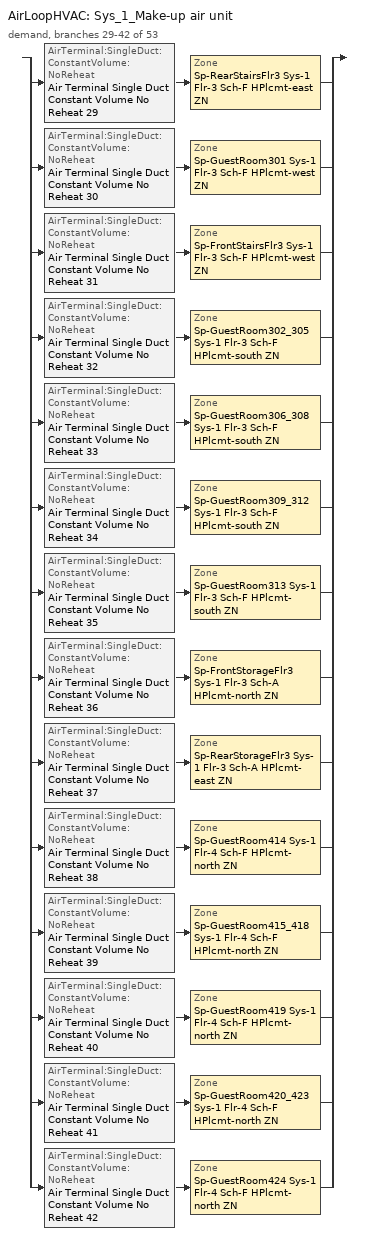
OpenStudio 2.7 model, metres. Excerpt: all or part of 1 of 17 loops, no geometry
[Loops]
AirLoopHVAC 'Sys_1_Make-up air unit'
 demand, branches 29-42 of 53: split
  | AirTerminal:SingleDuct:ConstantVolume:NoReheat 'Air Terminal Single Duct Constant Volume No Reheat 29' > Zone 'Sp-RearStairsFlr3 Sys-1 Flr-3 Sch-F HPlcmt-east ZN'
  | AirTerminal:SingleDuct:ConstantVolume:NoReheat 'Air Terminal Single Duct Constant Volume No Reheat 30' > Zone 'Sp-GuestRoom301 Sys-1 Flr-3 Sch-F HPlcmt-west ZN'
  | AirTerminal:SingleDuct:ConstantVolume:NoReheat 'Air Terminal Single Duct Constant Volume No Reheat 31' > Zone 'Sp-FrontStairsFlr3 Sys-1 Flr-3 Sch-F HPlcmt-west ZN'
  | AirTerminal:SingleDuct:ConstantVolume:NoReheat 'Air Terminal Single Duct Constant Volume No Reheat 32' > Zone 'Sp-GuestRoom302_305 Sys-1 Flr-3 Sch-F HPlcmt-south ZN'
  | AirTerminal:SingleDuct:ConstantVolume:NoReheat 'Air Terminal Single Duct Constant Volume No Reheat 33' > Zone 'Sp-GuestRoom306_308 Sys-1 Flr-3 Sch-F HPlcmt-south ZN'
  | AirTerminal:SingleDuct:ConstantVolume:NoReheat 'Air Terminal Single Duct Constant Volume No Reheat 34' > Zone 'Sp-GuestRoom309_312 Sys-1 Flr-3 Sch-F HPlcmt-south ZN'
  | AirTerminal:SingleDuct:ConstantVolume:NoReheat 'Air Terminal Single Duct Constant Volume No Reheat 35' > Zone 'Sp-GuestRoom313 Sys-1 Flr-3 Sch-F HPlcmt-south ZN'
  | AirTerminal:SingleDuct:ConstantVolume:NoReheat 'Air Terminal Single Duct Constant Volume No Reheat 36' > Zone 'Sp-FrontStorageFlr3 Sys-1 Flr-3 Sch-A HPlcmt-north ZN'
  | AirTerminal:SingleDuct:ConstantVolume:NoReheat 'Air Terminal Single Duct Constant Volume No Reheat 37' > Zone 'Sp-RearStorageFlr3 Sys-1 Flr-3 Sch-A HPlcmt-east ZN'
  | AirTerminal:SingleDuct:ConstantVolume:NoReheat 'Air Terminal Single Duct Constant Volume No Reheat 38' > Zone 'Sp-GuestRoom414 Sys-1 Flr-4 Sch-F HPlcmt-north ZN'
  | AirTerminal:SingleDuct:ConstantVolume:NoReheat 'Air Terminal Single Duct Constant Volume No Reheat 39' > Zone 'Sp-GuestRoom415_418 Sys-1 Flr-4 Sch-F HPlcmt-north ZN'
  | AirTerminal:SingleDuct:ConstantVolume:NoReheat 'Air Terminal Single Duct Constant Volume No Reheat 40' > Zone 'Sp-GuestRoom419 Sys-1 Flr-4 Sch-F HPlcmt-north ZN'
  | AirTerminal:SingleDuct:ConstantVolume:NoReheat 'Air Terminal Single Duct Constant Volume No Reheat 41' > Zone 'Sp-GuestRoom420_423 Sys-1 Flr-4 Sch-F HPlcmt-north ZN'
  | AirTerminal:SingleDuct:ConstantVolume:NoReheat 'Air Terminal Single Duct Constant Volume No Reheat 42' > Zone 'Sp-GuestRoom424 Sys-1 Flr-4 Sch-F HPlcmt-north ZN'
[Sizing:Zone] Zone Cooling Design Supply Air Temperature Input Method=SupplyAirTemperature; Zone Cooling Design Supply Air Temperature {C}=13; Zone Cooling Design Supply Air Temperature Difference {deltaC}=11.11; Zone Heating Design Supply Air Temperature Input Method=SupplyAirTemperature; Zone Heating Design Supply Air Temperature {C}=43; Zone Heating Design Supply Air Temperature Difference {deltaC}=11.11; Zone Cooling Design Supply Air Humidity Ratio {kg-H2O/kg-air}=0.0085; Zone Heating Design Supply Air Humidity Ratio {kg-H2O/kg-air}=0.008; Zone Heating Sizing Factor=1.3; Zone Cooling Sizing Factor=1.1; Cooling Design Air Flow Method=DesignDay; Heating Design Air Flow Method=DesignDay; Account for Dedicated Outdoor Air System=No; Dedicated Outdoor Air System Control Strategy=NeutralSupplyAir; Dedicated Outdoor Air Low Setpoint Temperature for Design {C}=autosize; Dedicated Outdoor Air High Setpoint Temperature for Design {C}=autosize
Sp-RearStairsFlr3 Sys-1 Flr-3 Sch-F HPlcmt-east ZN; Sp-GuestRoom301 Sys-1 Flr-3 Sch-F HPlcmt-west ZN; Sp-FrontStairsFlr3 Sys-1 Flr-3 Sch-F HPlcmt-west ZN; Sp-GuestRoom302_305 Sys-1 Flr-3 Sch-F HPlcmt-south ZN; Sp-GuestRoom306_308 Sys-1 Flr-3 Sch-F HPlcmt-south ZN; Sp-GuestRoom309_312 Sys-1 Flr-3 Sch-F HPlcmt-south ZN; Sp-GuestRoom313 Sys-1 Flr-3 Sch-F HPlcmt-south ZN; Sp-FrontStorageFlr3 Sys-1 Flr-3 Sch-A HPlcmt-north ZN; Sp-RearStorageFlr3 Sys-1 Flr-3 Sch-A HPlcmt-east ZN; Sp-GuestRoom414 Sys-1 Flr-4 Sch-F HPlcmt-north ZN; Sp-GuestRoom415_418 Sys-1 Flr-4 Sch-F HPlcmt-north ZN; Sp-GuestRoom419 Sys-1 Flr-4 Sch-F HPlcmt-north ZN; Sp-GuestRoom420_423 Sys-1 Flr-4 Sch-F HPlcmt-north ZN; Sp-GuestRoom424 Sys-1 Flr-4 Sch-F HPlcmt-north ZN
[Zone equipment]
Sp-RearStairsFlr3 Sys-1 Flr-3 Sch-F HPlcmt-east ZN: Sp-RearStairsFlr3 Sys-1 Flr-3 Sch-F HPlcmt-east ZN PTAC, Zone HVAC Baseboard Convective Electric 29, Air Terminal Single Duct Constant Volume No Reheat 29
Sp-GuestRoom301 Sys-1 Flr-3 Sch-F HPlcmt-west ZN: Sp-GuestRoom301 Sys-1 Flr-3 Sch-F HPlcmt-west ZN PTAC, Zone HVAC Baseboard Convective Electric 30, Air Terminal Single Duct Constant Volume No Reheat 30
Sp-FrontStairsFlr3 Sys-1 Flr-3 Sch-F HPlcmt-west ZN: Sp-FrontStairsFlr3 Sys-1 Flr-3 Sch-F HPlcmt-west ZN PTAC, Zone HVAC Baseboard Convective Electric 31, Air Terminal Single Duct Constant Volume No Reheat 31
Sp-GuestRoom302_305 Sys-1 Flr-3 Sch-F HPlcmt-south ZN: Sp-GuestRoom302_305 Sys-1 Flr-3 Sch-F HPlcmt-south ZN PTAC, Zone HVAC Baseboard Convective Electric 32, Air Terminal Single Duct Constant Volume No Reheat 32
Sp-GuestRoom306_308 Sys-1 Flr-3 Sch-F HPlcmt-south ZN: Sp-GuestRoom306_308 Sys-1 Flr-3 Sch-F HPlcmt-south ZN PTAC, Zone HVAC Baseboard Convective Electric 33, Air Terminal Single Duct Constant Volume No Reheat 33
Sp-GuestRoom309_312 Sys-1 Flr-3 Sch-F HPlcmt-south ZN: Sp-GuestRoom309_312 Sys-1 Flr-3 Sch-F HPlcmt-south ZN PTAC, Zone HVAC Baseboard Convective Electric 34, Air Terminal Single Duct Constant Volume No Reheat 34
Sp-GuestRoom313 Sys-1 Flr-3 Sch-F HPlcmt-south ZN: Sp-GuestRoom313 Sys-1 Flr-3 Sch-F HPlcmt-south ZN PTAC, Zone HVAC Baseboard Convective Electric 35, Air Terminal Single Duct Constant Volume No Reheat 35
Sp-FrontStorageFlr3 Sys-1 Flr-3 Sch-A HPlcmt-north ZN: Sp-FrontStorageFlr3 Sys-1 Flr-3 Sch-A HPlcmt-north ZN PTAC, Zone HVAC Baseboard Convective Electric 36, Air Terminal Single Duct Constant Volume No Reheat 36
Sp-RearStorageFlr3 Sys-1 Flr-3 Sch-A HPlcmt-east ZN: Sp-RearStorageFlr3 Sys-1 Flr-3 Sch-A HPlcmt-east ZN PTAC, Zone HVAC Baseboard Convective Electric 37, Air Terminal Single Duct Constant Volume No Reheat 37
Sp-GuestRoom414 Sys-1 Flr-4 Sch-F HPlcmt-north ZN: Sp-GuestRoom414 Sys-1 Flr-4 Sch-F HPlcmt-north ZN PTAC, Zone HVAC Baseboard Convective Electric 38, Air Terminal Single Duct Constant Volume No Reheat 38
Sp-GuestRoom415_418 Sys-1 Flr-4 Sch-F HPlcmt-north ZN: Sp-GuestRoom415_418 Sys-1 Flr-4 Sch-F HPlcmt-north ZN PTAC, Zone HVAC Baseboard Convective Electric 39, Air Terminal Single Duct Constant Volume No Reheat 39
Sp-GuestRoom419 Sys-1 Flr-4 Sch-F HPlcmt-north ZN: Sp-GuestRoom419 Sys-1 Flr-4 Sch-F HPlcmt-north ZN PTAC, Zone HVAC Baseboard Convective Electric 40, Air Terminal Single Duct Constant Volume No Reheat 40
Sp-GuestRoom420_423 Sys-1 Flr-4 Sch-F HPlcmt-north ZN: Sp-GuestRoom420_423 Sys-1 Flr-4 Sch-F HPlcmt-north ZN PTAC, Zone HVAC Baseboard Convective Electric 41, Air Terminal Single Duct Constant Volume No Reheat 41
Sp-GuestRoom424 Sys-1 Flr-4 Sch-F HPlcmt-north ZN: Sp-GuestRoom424 Sys-1 Flr-4 Sch-F HPlcmt-north ZN PTAC, Zone HVAC Baseboard Convective Electric 42, Air Terminal Single Duct Constant Volume No Reheat 42
[Fan:ConstantVolume] Availability Schedule=Always On Discrete; Fan Total Efficiency=0.39975; Pressure Rise {Pa}=640; Maximum Flow Rate {m3/s}=AutoSize; Motor Efficiency=0.615
Fan Constant Volume 30; Fan Constant Volume 31; Fan Constant Volume 32; Fan Constant Volume 33; Fan Constant Volume 34; Fan Constant Volume 35; Fan Constant Volume 36; Fan Constant Volume 37; Fan Constant Volume 38; Fan Constant Volume 39; Fan Constant Volume 40; Fan Constant Volume 41; Fan Constant Volume 42; Fan Constant Volume 43
[Coil:Heating:Electric] Availability Schedule=ON_OFF_ALWAYS_OFF
Coil Heating Electric 30; Coil Heating Electric 31; Coil Heating Electric 32; Coil Heating Electric 33; Coil Heating Electric 34; Coil Heating Electric 35; Coil Heating Electric 36; Coil Heating Electric 37; Coil Heating Electric 38; Coil Heating Electric 39; Coil Heating Electric 40; Coil Heating Electric 41; Coil Heating Electric 42; Coil Heating Electric 43
[Coil:Cooling:DX:SingleSpeed] Availability Schedule=Always On Discrete; Rated Total Cooling Capacity {W}=autosize; Rated Sensible Heat Ratio=autosize; Rated Air Flow Rate {m3/s}=autosize; Rated Evaporator Fan Power Per Volume Flow Rate {W/(m3/s)}=773.3; Total Cooling Capacity Function of Temperature Curve=DXCOOL-NECB2011-REF-CAPFT; Total Cooling Capacity Function of Flow Fraction Curve=DXCOOL-NECB2011-REF-CAPFFLOW; Energy Input Ratio Function of Temperature Curve=DXCOOL-NECB2011-REF-COOLEIRFT; Energy Input Ratio Function of Flow Fraction Curve=DXCOOL-NECB2011-REF-COOLEIRFFLOW; Part Load Fraction Correlation Curve=DXCOOL-NECB2011-REF-COOLPLFFPLR; Condenser Type=AirCooled; Evaporative Condenser Effectiveness=0; Evaporative Condenser Air Flow Rate {m3/s}=Autosize; Evaporative Condenser Pump Rated Power Consumption {W}=Autosize; Crankcase Heater Capacity {W}=0; Maximum Outdoor Dry-Bulb Temperature for Crankcase Heater Operation {C}=0; Basin Heater Capacity {W/K}=0; Basin Heater Setpoint Temperature {C}=10
Name | Rated COP {W/W}
Coil Cooling DX Single Speed 30 6kBtu/hr 11.0EER; Coil Cooling DX Single Speed 31 5kBtu/hr 11.0EER; Coil Cooling DX Single Speed 32 5kBtu/hr 11.0EER; Coil Cooling DX Single Speed 33 6kBtu/hr 11.0EER; Coil Cooling DX Single Speed 34 5kBtu/hr 11.0EER; Coil Cooling DX Single Speed 35 6kBtu/hr 11.0EER; Coil Cooling DX Single Speed 36 2kBtu/hr 11.0EER; Coil Cooling DX Single Speed 37 2kBtu/hr 11.0EER; Coil Cooling DX Single Speed 38 6kBtu/hr 11.0EER; Coil Cooling DX Single Speed 39 4kBtu/hr 11.0EER; Coil Cooling DX Single Speed 41 4kBtu/hr 11.0EER; Coil Cooling DX Single Speed 43 4kBtu/hr 11.0EER | 3.80183
Coil Cooling DX Single Speed 40 15kBtu/hr 9.3EER | 3.23448
Coil Cooling DX Single Speed 42 15kBtu/hr 9.3EER | 3.24117
[ZoneHVAC:PackagedTerminalAirConditioner] Availability Schedule=Always On Discrete; Supply Air Flow Rate During Cooling Operation {m3/s}=Autosize; Supply Air Flow Rate During Heating Operation {m3/s}=Autosize; Supply Air Flow Rate When No Cooling or Heating is Needed {m3/s}=Autosize; Outdoor Air Flow Rate During Cooling Operation {m3/s}=1e-005; Outdoor Air Flow Rate During Heating Operation {m3/s}=1e-005; Outdoor Air Flow Rate When No Cooling or Heating is Needed {m3/s}=1e-005; Fan Placement=DrawThrough
Name | Supply Air Fan | Heating Coil | Cooling Coil
Sp-RearStairsFlr3 Sys-1 Flr-3 Sch-F HPlcmt-east ZN PTAC | Fan Constant Volume 30 | Coil Heating Electric 30 | Coil Cooling DX Single Speed 30 6kBtu/hr 11.0EER
Sp-GuestRoom301 Sys-1 Flr-3 Sch-F HPlcmt-west ZN PTAC | Fan Constant Volume 31 | Coil Heating Electric 31 | Coil Cooling DX Single Speed 31 5kBtu/hr 11.0EER
Sp-FrontStairsFlr3 Sys-1 Flr-3 Sch-F HPlcmt-west ZN PTAC | Fan Constant Volume 32 | Coil Heating Electric 32 | Coil Cooling DX Single Speed 32 5kBtu/hr 11.0EER
Sp-GuestRoom302_305 Sys-1 Flr-3 Sch-F HPlcmt-south ZN PTAC | Fan Constant Volume 33 | Coil Heating Electric 33 | Coil Cooling DX Single Speed 33 6kBtu/hr 11.0EER
Sp-GuestRoom306_308 Sys-1 Flr-3 Sch-F HPlcmt-south ZN PTAC | Fan Constant Volume 34 | Coil Heating Electric 34 | Coil Cooling DX Single Speed 34 5kBtu/hr 11.0EER
Sp-GuestRoom309_312 Sys-1 Flr-3 Sch-F HPlcmt-south ZN PTAC | Fan Constant Volume 35 | Coil Heating Electric 35 | Coil Cooling DX Single Speed 35 6kBtu/hr 11.0EER
Sp-GuestRoom313 Sys-1 Flr-3 Sch-F HPlcmt-south ZN PTAC | Fan Constant Volume 36 | Coil Heating Electric 36 | Coil Cooling DX Single Speed 36 2kBtu/hr 11.0EER
Sp-FrontStorageFlr3 Sys-1 Flr-3 Sch-A HPlcmt-north ZN PTAC | Fan Constant Volume 37 | Coil Heating Electric 37 | Coil Cooling DX Single Speed 37 2kBtu/hr 11.0EER
Sp-RearStorageFlr3 Sys-1 Flr-3 Sch-A HPlcmt-east ZN PTAC | Fan Constant Volume 38 | Coil Heating Electric 38 | Coil Cooling DX Single Speed 38 6kBtu/hr 11.0EER
Sp-GuestRoom414 Sys-1 Flr-4 Sch-F HPlcmt-north ZN PTAC | Fan Constant Volume 39 | Coil Heating Electric 39 | Coil Cooling DX Single Speed 39 4kBtu/hr 11.0EER
Sp-GuestRoom415_418 Sys-1 Flr-4 Sch-F HPlcmt-north ZN PTAC | Fan Constant Volume 40 | Coil Heating Electric 40 | Coil Cooling DX Single Speed 40 15kBtu/hr 9.3EER
Sp-GuestRoom419 Sys-1 Flr-4 Sch-F HPlcmt-north ZN PTAC | Fan Constant Volume 41 | Coil Heating Electric 41 | Coil Cooling DX Single Speed 41 4kBtu/hr 11.0EER
Sp-GuestRoom420_423 Sys-1 Flr-4 Sch-F HPlcmt-north ZN PTAC | Fan Constant Volume 42 | Coil Heating Electric 42 | Coil Cooling DX Single Speed 42 15kBtu/hr 9.3EER
Sp-GuestRoom424 Sys-1 Flr-4 Sch-F HPlcmt-north ZN PTAC | Fan Constant Volume 43 | Coil Heating Electric 43 | Coil Cooling DX Single Speed 43 4kBtu/hr 11.0EER
[ZoneHVAC:Baseboard:Convective:Electric] Availability Schedule=Always On Discrete; Nominal Capacity {W}=autosize; Efficiency=1
Zone HVAC Baseboard Convective Electric 29; Zone HVAC Baseboard Convective Electric 30; Zone HVAC Baseboard Convective Electric 31; Zone HVAC Baseboard Convective Electric 32; Zone HVAC Baseboard Convective Electric 33; Zone HVAC Baseboard Convective Electric 34; Zone HVAC Baseboard Convective Electric 35; Zone HVAC Baseboard Convective Electric 36; Zone HVAC Baseboard Convective Electric 37; Zone HVAC Baseboard Convective Electric 38; Zone HVAC Baseboard Convective Electric 39; Zone HVAC Baseboard Convective Electric 40; Zone HVAC Baseboard Convective Electric 41; Zone HVAC Baseboard Convective Electric 42
[AirTerminal:SingleDuct:ConstantVolume:NoReheat] Availability Schedule=Always On Discrete; Maximum Air Flow Rate {m3/s}=AutoSize
Air Terminal Single Duct Constant Volume No Reheat 29; Air Terminal Single Duct Constant Volume No Reheat 30; Air Terminal Single Duct Constant Volume No Reheat 31; Air Terminal Single Duct Constant Volume No Reheat 32; Air Terminal Single Duct Constant Volume No Reheat 33; Air Terminal Single Duct Constant Volume No Reheat 34; Air Terminal Single Duct Constant Volume No Reheat 35; Air Terminal Single Duct Constant Volume No Reheat 36; Air Terminal Single Duct Constant Volume No Reheat 37; Air Terminal Single Duct Constant Volume No Reheat 38; Air Terminal Single Duct Constant Volume No Reheat 39; Air Terminal Single Duct Constant Volume No Reheat 40; Air Terminal Single Duct Constant Volume No Reheat 41; Air Terminal Single Duct Constant Volume No Reheat 42
[Schedule:Ruleset]
ON_OFF_ALWAYS_OFF: Default Day Schedule=Schedule Day 3
[Schedule:Day]
Schedule Day 3; wkdON_OFF_ALWAYS_OFF 1; satON_OFF_ALWAYS_OFF 1; sunON_OFF_ALWAYS_OFF 1: 1, 0, 0, 2, 0, 0, 3, 0, 0, 4, 0, 0, 5, 0, 0, 6, 0, 0, 7, 0, 0, 8, 0, 0, 9, 0, 0, 10, 0, 0, 11, 0, 0, 12, 0, 0, 13, 0, 0, 14, 0, 0, 15, 0, 0, 16, 0, 0, 17, 0, 0, 18, 0, 0, 19, 0, 0, 20, 0, 0, 21, 0, 0, 22, 0, 0, 23, 0, 0, 24, 0, 0
[Schedule:Rule] Schedule Ruleset=ON_OFF_ALWAYS_OFF; Date Specification Type=DateRange; Start Month=1; Start Day=1; End Month=12; End Day=31
Name | Rule Order | Day Schedule | Apply Sunday | Apply Monday | Apply Tuesday | Apply Wednesday | Apply Thursday | Apply Friday | Apply Saturday
wkdON_OFF_ALWAYS_OFF rule | 2 | wkdON_OFF_ALWAYS_OFF 1 | No | Yes | Yes | Yes | Yes | Yes | No
satON_OFF_ALWAYS_OFFrule | 1 | satON_OFF_ALWAYS_OFF 1 | No | No | No | No | No | No | Yes
sunON_OFF_ALWAYS_OFFrule | 0 | sunON_OFF_ALWAYS_OFF 1 | Yes | No | No | No | No | No | No
[Schedule:Constant]
Always On Discrete: Value=1
[Curve:Biquadratic] Minimum Value of x=13; Maximum Value of x=24; Minimum Value of y=24; Maximum Value of y=46
Name | Coefficient1 Constant | Coefficient2 x | Coefficient3 x**2 | Coefficient4 y | Coefficient5 y**2 | Coefficient6 x*y
DXCOOL-NECB2011-REF-CAPFT | 0.867905 | 0.0142459 | 0.00055436 | -0.0075575 | 3.3e-005 | -0.0001918
DXCOOL-NECB2011-REF-COOLEIRFT | 0.116936 | 0.0284933 | -0.0004112 | 0.0214108 | 0.00016103 | -0.0006791
[Curve:Quadratic] Coefficient1 Constant=1; Coefficient2 x=0; Coefficient3 x**2=0; Minimum Value of x=0; Maximum Value of x=1
DXCOOL-NECB2011-REF-CAPFFLOW; DXCOOL-NECB2011-REF-COOLEIRFFLOW
[Curve:Cubic]
DXCOOL-NECB2011-REF-COOLPLFFPLR: Coefficient1 Constant=0.0277; Coefficient2 x=4.9151; Coefficient3 x**2=-8.184; Coefficient4 x**3=4.2702; Minimum Value of x=0.7; Maximum Value of x=1
